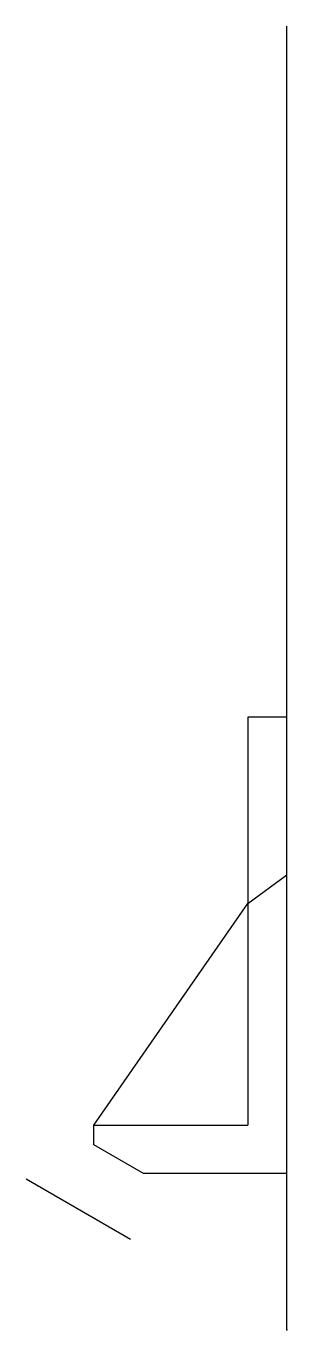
# Model space of a CAD drawing. Header units: millimetres. Extents: x -20 to 0, y 0 to 100.
import ezdxf

# ---------------------------------------------------------------- set-up
doc = ezdxf.new("R2010")
doc.units = ezdxf.units.MM
doc.layers.get('0').update_dxf_attribs({"linetype": 'CONTINUOUS'})

msp = doc.modelspace()

# ---------------------------------------------------------------- linework, layer by layer
for p, q in [((0, 0), (0, 100)), ((-3, 47), (-3, 15.7)), ((0, 47), (-3, 47)), ((0, 12), (0, 47)), ((-3, 32.7), (0, 34.9)), ((-14.81, 15.7), (-3, 32.7)), ((-14.81, 14.2), (-14.81, 15.7)), ((-14.81, 15.7), (-3, 15.7)), ((-11, 12), (-14.81, 14.2)), ((0, 12), (-11, 12)), ((-12, 6.93), (-20, 11.55))]:
    msp.add_line(p, q)
msp.add_point((0, 0))

doc.saveas('drawing.dxf')
